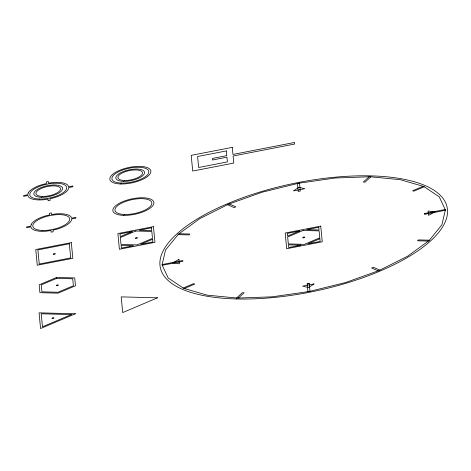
<?xml version="1.0" encoding="UTF-8"?>
<svg xmlns="http://www.w3.org/2000/svg" width="471" height="471" viewBox="0 0 471 471"><rect width="100%" height="100%" fill="white"/><g stroke="black" fill="none" stroke-linecap="round" stroke-linejoin="round"><path stroke-width="0.71" d="M236.572 297.984L242.335 292.709L244.155 292.756L238.385 298.031M369.052 176.796L363.282 182.071L365.102 182.118L370.865 176.843M183.219 288.04L193.663 283.613L194.753 284.095L184.314 288.523M423.123 186.304L412.684 190.731L413.773 191.214L424.218 186.787M309.212 283.46L307.157 283.86L307.916 291.69L308.947 291.573L309.965 291.29L309.206 283.424L307.157 283.825M309.612 291.39L345.431 282.582L379.078 270.531L407.586 256.224L429.016 240.634L441.904 224.826L445.378 209.878L439.202 196.801L423.788 186.498L400.191 179.657L370.023 176.76L335.334 177.991L298.49 183.272L262.006 192.245L228.358 204.296L199.851 218.603L178.421 234.193L165.533 250.001L162.059 264.949L168.235 278.025L183.649 288.329L207.246 295.17L237.413 298.066L272.103 296.836L308.275 291.649M179.021 233.757L189.919 234.034L188.959 234.917L178.062 234.635M429.375 240.192L418.478 239.91L417.518 240.793L428.416 241.07M229.3 203.961L235.853 206.84L234.116 207.576L227.564 204.697M379.873 270.13L373.32 267.251L371.584 267.987L378.136 270.866M28.195 192.969L27.789 194.717L23.55 195.542L23.627 196.325L27.866 195.5L28.59 197.031A20.936 7.842 -11.9 0 0 43.644 199.757L47.954 199.139L48.113 200.758L50.162 200.363L50.008 198.738L54.277 197.69A20.936 7.842 -11.9 0 0 68.26 189.318L68.666 187.57L72.905 186.746L72.828 185.963L68.589 186.787L67.865 185.256A20.936 7.842 -11.9 0 0 52.811 182.53L48.501 183.148L48.342 181.529L46.293 181.924L46.446 183.549L42.184 184.597A20.936 7.842 -11.9 0 0 28.195 192.969M31.227 224.355L30.821 226.104L26.582 226.928L26.659 227.717L30.898 226.892L31.622 228.417A20.936 7.842 -11.9 0 0 46.676 231.143L50.986 230.525L51.139 232.15L53.194 231.75L53.04 230.131L57.303 229.077A20.936 7.842 -11.9 0 0 71.286 220.711L71.692 218.962L75.937 218.138L75.86 217.349L71.621 218.173L70.897 216.648A20.936 7.842 -11.9 0 0 55.843 213.922L51.533 214.535L51.374 212.916L49.325 213.316L49.479 214.935L45.21 215.983A20.936 7.842 -11.9 0 0 31.227 224.355M162.248 264.514L162.324 265.297L182.895 261.299L182.819 260.516L162.248 264.514M424.807 213.875L424.618 214.311L445.189 210.313L445.378 209.878L445.113 209.53L424.542 213.528L424.807 213.875M298.879 187.293L293.433 190.908L304.814 188.694L298.879 187.293M314.01 283.942L308.564 287.557L302.629 286.15L314.01 283.942M178.933 259.456L172.569 262.906L179.351 263.807L178.933 259.456M434.868 211.921L428.504 215.371L428.086 211.02L434.868 211.921M132.21 231.573L120.258 236.642L119.987 233.946L132.21 231.573M135.754 231.014L120.358 237.543L121.029 244.484L137.09 244.896L152.486 238.367L151.815 231.426L135.754 231.014M56.561 277.466L39.158 284.843L39.917 292.691L58.08 293.156L75.484 285.779L74.724 277.931L56.561 277.466M56.65 278.367L41.26 284.896L41.925 291.837L57.992 292.25L73.388 285.726L72.717 278.785L56.65 278.367M152.592 239.268L140.617 244.343L152.869 241.964L152.592 239.268M71.351 314.563L42.467 326.809L41.207 313.786L71.351 314.563M75.384 313.78L40.577 328.54L39.064 312.844L75.384 313.78M299.509 231.031L287.557 236.101L287.286 233.404L299.509 231.031M303.047 230.472L287.651 237.001L288.323 243.943L304.39 244.355L319.78 237.826L319.114 230.884L303.047 230.472M157.514 297.813L122.707 312.573L121.194 296.877L157.514 297.813M319.886 238.726L307.916 243.801L320.162 241.423L319.886 238.726M298.49 183.272L297.472 183.56L298.231 191.42L300.286 191.026L299.527 183.16L298.49 183.272M232.268 147.376L191.202 155.359L192.716 171.05L233.781 163.066L233.104 156.007L294.699 144.032L294.552 142.46L232.951 154.435L232.268 147.376M226.333 150.926L197.59 156.513L198.65 167.499L227.399 161.912L226.94 157.202L212.568 159.999L212.415 158.427L226.792 155.636L226.333 150.926M71.315 242.618L35.749 249.53L37.268 265.226L72.828 258.314L71.315 242.618M153.446 226.651L117.885 233.563L119.399 249.259L154.965 242.347L153.446 226.651M69.337 243.801L37.88 249.918L39.246 264.043L70.703 257.925L69.337 243.801M151.468 227.834L139.286 230.201L151.727 230.519L151.468 227.834M129.443 246.51L121.377 248.076L121.118 245.391L133.564 245.709L129.443 246.51M320.745 226.109L285.179 233.021L286.692 248.717L322.258 241.806L320.745 226.109M318.767 227.293L306.58 229.66L319.026 229.978L318.767 227.293M300.863 245.167L288.67 247.534L288.411 244.849L300.863 245.167M120.747 183.973A20.936 7.842 -11.9 0 0 150.891 171.185A20.936 7.842 -11.9 0 0 119.44 170.378A20.936 7.842 -11.9 0 0 120.747 183.973M121.718 183.084A18.822 7.053 -11.9 0 0 148.824 171.591A18.822 7.053 -11.9 0 0 120.541 170.861A18.822 7.053 -11.9 0 0 121.718 183.084M123.484 181.359A14.654 5.487 -11.9 0 0 144.585 172.415A14.654 5.487 -11.9 0 0 122.566 171.844A14.654 5.487 -11.9 0 0 123.484 181.359M124.456 180.475A12.54 4.698 -11.9 0 0 142.519 172.816A12.54 4.698 -11.9 0 0 123.667 172.333A12.54 4.698 -11.9 0 0 124.456 180.475M123.779 215.359A20.936 7.842 -11.9 0 0 153.923 202.577A20.936 7.842 -11.9 0 0 122.466 201.765A20.936 7.842 -11.9 0 0 123.779 215.359M124.75 214.47A18.822 7.053 -11.9 0 0 151.85 202.977A18.822 7.053 -11.9 0 0 123.573 202.253A18.822 7.053 -11.9 0 0 124.75 214.47M39.588 199.05A18.822 7.053 -11.9 0 0 66.688 187.552A18.822 7.053 -11.9 0 0 38.404 186.828A18.822 7.053 -11.9 0 0 39.588 199.05M41.501 197.296A14.654 5.487 -11.9 0 0 62.602 188.347A14.654 5.487 -11.9 0 0 40.583 187.782A14.654 5.487 -11.9 0 0 41.501 197.296M42.472 196.413A12.54 4.698 -11.9 0 0 60.529 188.753A12.54 4.698 -11.9 0 0 41.683 188.27A12.54 4.698 -11.9 0 0 42.472 196.413M42.62 230.437A18.822 7.053 -11.9 0 0 69.72 218.944A18.822 7.053 -11.9 0 0 41.436 218.214A18.822 7.053 -11.9 0 0 42.62 230.437M236.448 298.955A146.534 54.889 -11.9 0 0 447.45 209.471A146.534 54.889 -11.9 0 0 227.257 203.813A146.534 54.889 -11.9 0 0 236.448 298.955M303.236 237.855A1.048 0.394 -11.9 0 0 304.743 237.213A1.048 0.394 -11.9 0 0 303.171 237.172A1.048 0.394 -11.9 0 0 303.236 237.855M135.942 238.397A1.048 0.394 -11.9 0 0 137.45 237.755A1.048 0.394 -11.9 0 0 135.878 237.714A1.048 0.394 -11.9 0 0 135.942 238.397M53.812 254.364A1.048 0.394 -11.9 0 0 55.319 253.722A1.048 0.394 -11.9 0 0 53.741 253.681A1.048 0.394 -11.9 0 0 53.812 254.364M56.844 285.75A1.048 0.394 -11.9 0 0 58.351 285.108A1.048 0.394 -11.9 0 0 56.773 285.073A1.048 0.394 -11.9 0 0 56.844 285.75M52.511 318.573A1.048 0.394 -11.9 0 0 54.018 317.931A1.048 0.394 -11.9 0 0 52.446 317.89A1.048 0.394 -11.9 0 0 52.511 318.573"/></g></svg>
